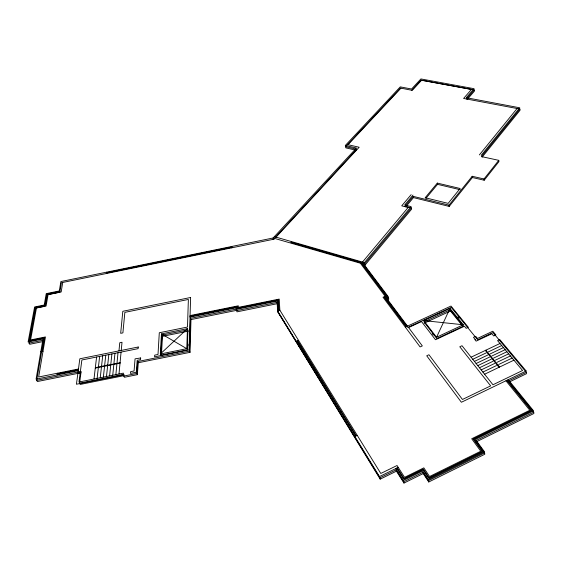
<?xml version="1.0" encoding="UTF-8"?>
<svg xmlns="http://www.w3.org/2000/svg" width="562" height="562" viewBox="0 0 562 562"><rect width="100%" height="100%" fill="white"/><g stroke="black" fill="none" stroke-linecap="round" stroke-linejoin="round"><path stroke-width="0.84" d="M190.033 352.346L189.542 351.117L190.504 318.366L236.539 309.044L236.967 310.28L190.982 319.588L190.033 352.346L138.28 362.743L137.36 374.671L124.371 377.278L123.809 376.062L123.963 374.341L79.579 383.235L80.183 384.443L123.668 375.718M187.947 345.911L187.996 344.169M186.795 348.686L187.434 328.658L161.463 333.905L160.31 354.011L186.795 348.686L161.463 333.905M161.399 355.577L162.474 336.336L161.968 335.121L187.919 329.88L187.287 349.915L160.83 355.233L161.968 335.121M137.36 374.671L136.805 373.456L137.739 361.528L189.542 351.117M120.008 363.354L120.085 362.511M118.996 374.004L119.966 363.776M120.127 362.09L121.076 352.086M121.237 350.435L122.01 342.272L119.762 342.722L118.968 350.892M115.87 374.636L116.868 364.401M117.037 362.715L118.013 352.704M112.744 375.261L113.77 365.019M113.945 363.333L114.95 353.322M109.611 375.887L110.672 365.644M110.847 363.958L111.887 353.941M106.485 376.512L107.581 366.269M95.329 367.696L107.714 364.998M107.756 364.576L108.824 354.559M103.366 377.144L104.483 366.888M104.672 365.202L105.768 355.17M100.24 377.769L101.392 367.513M101.581 365.82L102.706 355.788M97.114 378.395L98.294 368.131M98.49 366.438L99.643 356.406M106.316 273.589L106.478 272.191M93.995 379.02L95.203 368.756M95.252 368.328L95.35 367.485M95.407 367.063L96.587 357.025M79.579 383.235L81.125 371.419L36.713 380.348L37.352 381.535L80.956 372.775M57.141 374.924L57.401 373.224M62.698 282.538L61.181 291.966L48.072 294.65L46.084 306.051L36.446 308.018L30.58 339.961L45.445 336.947L38.638 376.997L78.237 369.03M59.08 292.395L60.858 281.555L273.111 237.986L356.448 148.017L345.293 145.481L400.27 86.878L411.567 89.021L420.903 78.94L474.082 88.691L466.256 97.704L519.752 107.799L481.22 155.309M36.713 380.348L43.969 338.155L29.091 341.176L35.343 307.393L44.967 305.426M42.087 351.643L44.461 337.755L29.589 340.769L35.708 307.604L45.339 305.637L47.334 294.242L59.172 291.818M43.344 341.506L29.674 344.281L29.048 343.101L35.518 308.081L44.812 306.185L46.969 294.045L59.221 291.53M436.548 337.249L449.993 308.426L463.278 324.773L436.548 337.249L423.685 320.586L449.993 308.426M405.729 206.837L413.47 197.606L449.2 206.416L472.396 177.536L484.198 180.24L498.944 161.596L498.775 160.339L481.402 156.566L519.892 109.042L463.608 98.448L471.462 89.428L421.584 80.254L412.234 90.363L400.495 88.065L345.574 146.682L345.855 147.883L356.203 150.244M484.198 180.24L484.015 178.976L498.775 160.339M449.2 206.416L448.982 205.158L472.199 176.278L484.015 178.976M482.133 157.135L520.033 110.278L519.892 109.042M479.372 154.908L517.04 108.564M437.313 183.107L425.167 197.747L448.139 203.374L460.137 188.495L437.313 183.107L437.531 184.357L425.954 198.33M411.384 207.877L411.63 209.127L364.071 266.24L363.762 264.983L411.384 207.877L404.921 206.247L413.225 196.363L448.982 205.158M362.497 262.061L408.181 207.462L401.725 205.833L411.145 194.663M412.979 195.112L404.661 204.997L411.131 206.619L363.459 263.726L388.237 296.652L386.129 297.607L407.499 326.129M466.432 98.919L474.251 89.906L421.114 80.127L411.784 90.215M467.17 99.495L474.426 91.114L474.251 89.906M276.061 237.143L359.174 147.244L348.004 144.708L400.91 88.213M273.483 239.208L356.722 149.218L345.574 146.682M160.31 354.011L187.434 328.658M484.592 452.909L484.823 454.229L428.771 481.985L428.469 480.686L484.592 452.909L475.663 440.713L533.724 412.178L508.413 381.008L526.355 372.346L492.979 332.549L477.658 339.764L451.23 307.344L407.787 327.421L386.424 298.886L388.532 297.93L388.827 299.202L386.719 300.157M422.919 472.27L423.228 473.569L403.98 483.06L403.649 481.767L422.919 472.27L428.469 480.686M475.902 442.034L533.9 413.506L533.724 412.178M398.226 467.394L379.483 476.569L277.607 310.941L277.045 301.091L236.124 309.374L236.103 307.814L190.026 317.144M396.105 469.895L396.442 471.181L380.193 479.14L379.842 477.855L396.105 469.895L403.649 481.767M508.61 382.329L526.531 373.674L526.355 372.346M482.877 372.058L496.436 365.574M498.691 364.492L512.158 358.05M484.592 374.222L498.178 367.71M498.74 367.443L499.871 366.902M500.433 366.635L513.928 360.172M354.826 436.47L357.214 435.325M477.777 365.63L491.258 359.202M493.499 358.135L506.896 351.756M479.47 367.759L492.979 361.317M495.22 360.249L508.638 353.842M481.17 369.901L494.701 363.438M496.948 362.364L510.394 355.943M471.097 357.193L484.472 350.85M472.754 359.287L486.158 352.922M488.385 351.868L501.704 345.546M474.419 361.387L487.851 355.008M490.085 353.948L503.426 347.604M476.098 363.502L489.551 357.102M491.785 356.041L505.161 349.676M485.027 350.583L499.983 343.494M450.232 309.725L423.952 321.878L436.807 338.549L463.51 326.079L450.232 309.725L450.471 311.018L463.186 326.705M424.219 323.171L450.471 311.018M405.328 327.133L450.991 306.044L468.35 327.316L466.172 328.334L464.458 326.22L435.494 339.75L421.521 321.583L408.574 327.562L422.322 345.904L420.109 346.937L383.017 297.221L385.125 296.265L360.909 263.957L361.303 263.494L274.825 238.478L274.221 239.131L61.413 282.728L59.881 292.128L46.815 294.804M296.3 341.338L298.492 340.34M277.607 310.941L279.869 310.217L380.79 473.464L397.032 465.519L404.577 477.335L423.825 467.865L429.565 476.52L480.777 451.216L471.701 438.767L529.797 410.253L505.933 380.783M106.415 272.746L231.755 247.02M106.38 273.027L231.755 247.301M59.319 290.954L46.232 293.638L44.229 305.011L34.605 306.978L28.1 341.984L42.986 338.97L36.073 379.16L78.013 370.723M29.048 343.101L43.59 340.151M190.075 315.577L238.323 305.805L238.351 307.358L279.209 299.082L279.869 310.217M190.054 316.202L237.431 306.606L237.459 308.166L278.345 299.883L278.956 310.4M190.047 316.518L236.988 307.007L237.016 308.566L277.909 300.291L278.506 310.533M277.832 303.578L236.995 311.84L236.56 310.603L277.438 302.335L277.923 305.222M40.787 351.756L43.007 351.306M162.474 336.336L188.403 331.102M57.296 373.906L78.153 369.712M57.247 374.243L78.104 370.049M107.693 365.209L120.071 362.722M95.28 368.117L120.029 363.143M123.809 376.062L136.805 373.456M423.685 320.586L463.278 324.773M437.531 184.357L460.341 189.752M274.347 236.644L364.394 262.602M291.158 242.173L363.157 262.96L362.441 263.817L386.993 296.497L384.886 297.453L406.635 326.529M290.912 242.447L362.539 263.135L361.928 263.866L386.368 296.42L384.26 297.375L406.2 326.733M485.863 350.189L499.59 367.035M458.072 316.75L459.168 318.106M485.308 350.456L499.021 367.309M508.224 379.68L533.556 410.843L475.424 439.4L484.556 451.869L428.356 479.674L422.617 470.97L403.319 480.475L395.767 468.596M507.31 380.123L532.052 410.604L473.935 439.147L483.046 451.602L428.841 478.41L423.102 469.727L403.818 479.217L396.751 468.118M506.847 380.341L531.301 410.485L473.183 439.02L482.287 451.476L429.08 477.777L423.341 469.108L404.071 478.585L397.243 467.879M432.248 333.589L433.323 334.98M363.762 264.983L388.532 297.93M369.866 273.954L370.92 275.359M378.289 285.18L379.343 286.578M386.719 296.399L387.773 297.804M400.783 318.956L401.823 320.354M478.381 445.42L479.372 446.776M423.228 473.569L428.771 481.985M396.442 471.181L403.98 483.06M297.621 340.741L356.259 435.789M297.179 340.937L355.781 436.014M277.438 302.335L278.007 312.184L379.842 477.855M278.007 312.184L380.193 479.14M78.842 371.882L79.439 373.077M137.739 361.528L138.28 362.743M190.504 318.366L190.982 319.588M364.696 263.866L365.005 265.123M413.225 196.363L413.47 197.606M472.199 176.278L472.396 177.536M278.211 310.147L278.401 313.434M273.111 237.986L273.188 239.349M236.539 309.044L236.56 310.603M231.748 246.472L231.762 247.849M190.616 297.495L189.05 349.887L154.571 356.821L154.676 355.142L158.006 354.474L159.299 332.753L187.49 327.056L188.375 299.455L124.848 312.367L122.902 332.873L120.675 333.329L122.811 311.285L190.616 297.495M140.662 357.959L140.535 359.645L137.198 360.312L136.257 372.241L130.447 373.4L130.595 371.679L134.072 370.983L135.056 358.844L140.662 357.959M138.245 347.007L138.119 348.651L81.869 359.989L78.975 382.034L123.401 373.126L123.247 374.847L76.432 384.232L79.832 358.788L138.245 347.007M526.18 371.018L461.388 402.266L426.72 355.795L428.947 354.748L462.456 399.47L490.661 385.876L459.786 346.768L461.999 345.721L492.958 384.773L522.569 370.498L497.588 340.621L499.787 339.581L526.18 371.018M475.241 339.49L474.911 339.645L476.126 341.148L491.834 333.744L493.703 335.971L495.895 334.938L492.783 331.229L477.44 338.457L475.677 336.294L473.478 337.326L475.241 339.49"/></g></svg>
